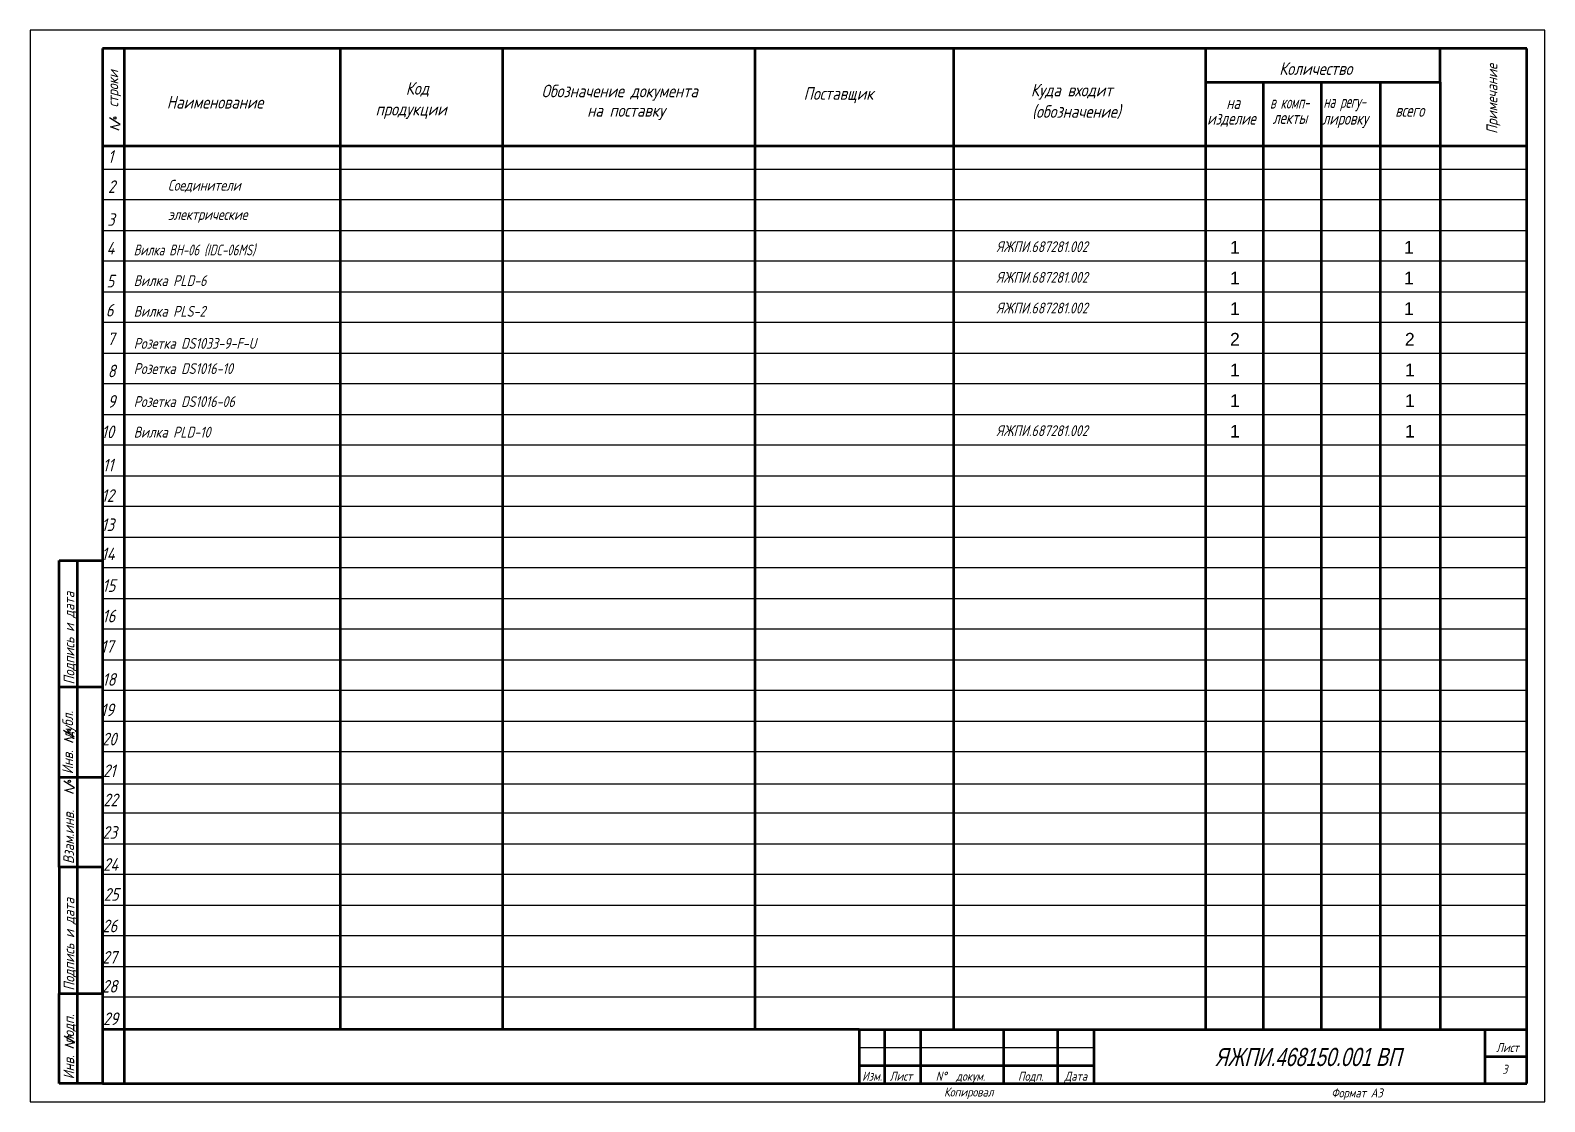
# Model space of a CAD drawing. Header units: millimetres. Extents: x 616 to 3040, y 265 to 2725.
# Drawn here: x 2373.7 to 2793.7, y 504.3 to 801.3 of the extents above; entities that cross this region are included whole.
import ezdxf
from ezdxf.enums import TextEntityAlignment as Align

# ---------------------------------------------------------------- set-up
doc = ezdxf.new("R2010")
doc.units = ezdxf.units.MM
for name, color, linetype in [('2', 3, 'Continuous'), ('3', 3, 'Continuous'), ('TONK', 7, 'Continuous')]:
    doc.layers.add(name, color=color, linetype=linetype)
doc.layers.add('КА тонкая', color=7, linetype='Continuous', lineweight=15)
doc.layers.add('ОСНОВ', color=6, linetype='Continuous', lineweight=53)
doc.styles.add('CLW', font='clw.shx', dxfattribs={"width": 0.75, "oblique": 15})
doc.styles.add('rom3.5', font='romans.shx', dxfattribs={"width": 0.8, "height": 3.5})
doc.styles.add('Аннотативный', font='arial.ttf')
doc.styles.add('гост', font='GOST_1.TTF', dxfattribs={"oblique": 15, "height": 3})

msp = doc.modelspace()

# ---------------------------------------------------------------- linework, layer by layer
at = {"color": 7, "linetype": 'ByBlock'}
for p, q in [((2793.73441, 801.33104), (2373.73441, 801.33104)), ((2373.73441, 801.33104), (2373.73441, 504.33104)), ((2793.73441, 504.33104), (2793.73441, 801.33104)), ((2373.73441, 504.33104), (2793.73441, 504.33104))]:
    msp.add_line(p, q, dxfattribs=at)
msp.add_line((2393.73441, 728.83104), (2788.73441, 728.83104))
at = {"layer": '2', "color": 7}
msp.add_line((2603.64709, 519.33418), (2668.64709, 519.33418), dxfattribs=at)
at = {"layer": '3', "color": 7, "linetype": 'ByBlock'}
for p, q in [((2393.73441, 796.33104), (2393.73441, 782.33104)), ((2393.73441, 796.33104), (2393.73441, 771.33104)), ((2393.73441, 796.33104), (2403.73441, 796.33104)), ((2704.73441, 796.33104), (2718.73441, 796.33104)), ((2721.23441, 796.33104), (2737.73441, 796.33104)), ((2788.73441, 796.33104), (2770.73441, 796.33104)), ((2398.63589, 775.24037), (2395.65805, 777.02538)), ((2395.95583, 774.58586), (2398.63589, 775.24037)), ((2398.39766, 773.63385), (2395.95583, 774.58586)), ((2393.73441, 771.33104), (2393.73441, 762.83104)), ((2393.73441, 762.83104), (2788.73441, 762.83104)), ((2788.73441, 762.83104), (2788.73441, 754.33104)), ((2788.73441, 754.33104), (2393.73441, 754.33104)), ((2393.73441, 754.33104), (2393.73441, 745.83104)), ((2393.73441, 745.83104), (2788.73441, 745.83104)), ((2788.73441, 737.33104), (2393.73441, 737.33104)), ((2788.73441, 720.33104), (2393.73441, 720.33104)), ((2393.73441, 711.83104), (2788.73441, 711.83104)), ((2788.73441, 703.33104), (2393.73441, 703.33104)), ((2393.73441, 694.83104), (2788.73441, 694.83104)), ((2788.73441, 686.33104), (2393.73441, 686.33104)), ((2393.73441, 677.83104), (2788.73441, 677.83104)), ((2788.73441, 669.33104), (2393.73441, 669.33104)), ((2393.73441, 660.83104), (2788.73441, 660.83104)), ((2381.73441, 654.33104), (2386.73441, 654.33104)), ((2393.73441, 619.33104), (2393.73441, 654.33104)), ((2393.73441, 619.33104), (2393.73441, 654.33104)), ((2788.73441, 652.33104), (2393.73441, 652.33104)), ((2393.73441, 643.83104), (2788.73441, 643.83104)), ((2788.73441, 635.33104), (2393.73441, 635.33104)), ((2393.73441, 626.83104), (2788.73441, 626.83104)), ((2788.73441, 618.33104), (2393.73441, 618.33104)), ((2393.73441, 609.83104), (2788.73441, 609.83104)), ((2385.90196, 605.46973), (2382.92412, 607.25474)), ((2383.2219, 604.81522), (2385.90196, 605.46973)), ((2385.66374, 603.86322), (2383.2219, 604.81522)), ((2788.73441, 601.33104), (2393.73441, 601.33104)), ((2385.99732, 591.37007), (2383.01948, 593.15509)), ((2394.03105, 592.47092), (2789.03105, 592.47092)), ((2383.31726, 590.71557), (2385.99732, 591.37007)), ((2385.75909, 589.76356), (2383.31726, 590.71557)), ((2788.73441, 584.33104), (2393.73441, 584.33104)), ((2393.73441, 575.83104), (2788.73441, 575.83104)), ((2393.73441, 534.33104), (2393.73441, 569.33104)), ((2788.73441, 567.33104), (2393.73441, 567.33104)), ((2788.73441, 509.33104), (2788.73441, 564.33104)), ((2393.73441, 558.83104), (2788.73441, 558.83104)), ((2788.73441, 550.33104), (2393.73441, 550.33104)), ((2393.73441, 541.83104), (2788.73441, 541.83104)), ((2788.73441, 539.33104), (2788.73441, 534.33104)), ((2788.73441, 533.33104), (2393.73441, 533.33104)), ((2788.73441, 529.33104), (2788.73441, 524.33104)), ((2788.73441, 529.33104), (2788.73441, 524.33104)), ((2386.09387, 520.75187), (2383.11602, 522.53688)), ((2383.41381, 520.09736), (2386.09387, 520.75187)), ((2385.85564, 519.14535), (2383.41381, 520.09736)), ((2788.73441, 519.33104), (2788.73441, 514.33104))]:
    msp.add_line(p, q, dxfattribs=at)
for centre in [(2397.20653, 777.02538), (2384.4726, 607.25474), (2384.56796, 593.15509), (2384.6645, 522.53688)]:
    msp.add_circle(centre, 0.29779, dxfattribs=at)
at = {"layer": 'ОСНОВ', "color": 7, "linetype": 'ByBlock'}
for p, q in [((2788.73441, 796.33104), (2393.73441, 796.33104)), ((2393.73441, 796.33104), (2393.73441, 509.33104)), ((2393.73441, 796.33104), (2393.73441, 571.33104)), ((2399.73441, 796.33104), (2399.73441, 509.33104)), ((2459.73443, 524.33418), (2459.73443, 796.65195)), ((2504.73441, 796.33104), (2504.73441, 524.33418)), ((2574.73441, 524.33418), (2574.73441, 796.33104)), ((2629.73441, 796.33104), (2629.73441, 524.33418)), ((2699.73441, 786.93245), (2699.73441, 796.33104)), ((2764.73441, 786.93245), (2764.73441, 796.33104)), ((2788.73441, 509.33104), (2788.73441, 796.33104)), ((2699.73441, 524.33418), (2699.73441, 786.93245)), ((2699.73441, 786.93245), (2764.73441, 786.93245)), ((2715.73441, 524.33418), (2715.73441, 786.93245)), ((2731.73441, 786.93245), (2731.73441, 524.33418)), ((2748.23441, 524.33418), (2748.23441, 786.93245)), ((2764.73441, 786.93245), (2764.73441, 524.33418)), ((2393.73441, 769.33103), (2788.73441, 769.33103)), ((2381.73441, 654.33104), (2393.73441, 654.33104)), ((2381.73441, 619.33104), (2381.73441, 654.33104)), ((2381.73441, 569.33104), (2381.73441, 619.33104)), ((2381.73441, 569.33104), (2381.73441, 534.33104)), ((2393.73441, 534.33104), (2393.73441, 569.33104)), ((2381.73441, 509.33104), (2381.73441, 534.33104)), ((2603.64709, 524.33418), (2393.73441, 524.33418)), ((2603.64709, 524.33418), (2603.64709, 509.33104)), ((2610.64709, 524.33104), (2610.64709, 509.33104)), ((2620.64709, 524.33418), (2620.64709, 509.33418)), ((2643.64709, 524.33418), (2643.64709, 509.33418)), ((2658.64709, 524.33418), (2658.64709, 509.33418)), ((2668.64709, 524.33418), (2668.64709, 509.33418)), ((2777.08841, 524.33418), (2777.08841, 509.33104)), ((2777.08841, 516.83418), (2788.64709, 516.83418)), ((2603.64709, 514.33418), (2668.64709, 514.33418)), ((2393.73441, 509.33104), (2788.73441, 509.33104))]:
    msp.add_line(p, q, dxfattribs=at)
at = {"layer": 'ОСНОВ', "color": 7, "linetype": 'Continuous'}
for p, q in [((2386.73441, 654.33104), (2386.73441, 509.33104)), ((2381.73441, 619.33104), (2393.73441, 619.33104)), ((2381.73441, 594.33104), (2393.73441, 594.33104)), ((2393.73441, 569.33104), (2381.73441, 569.33104)), ((2381.73441, 534.33104), (2393.73441, 534.33104)), ((2668.64709, 524.33418), (2788.64709, 524.33418)), ((2393.73441, 509.33104), (2381.73441, 509.33104))]:
    msp.add_line(p, q, dxfattribs=at)
at = {"layer": 'ОСНОВ', "color": 7}
msp.add_line((2603.64709, 524.33418), (2668.64709, 524.33418), dxfattribs=at)

# ---------------------------------------------------------------- texts
at = {"char_height": 3.5, "attachment_point": 5, "style": 'Аннотативный'}
for s, insert, width in [('1', (2707.82141, 741.19202), 16), ('1', (2756.07141, 741.19202), 15.5), ('1', (2707.82141, 732.69202), 16), ('1', (2756.07141, 732.69202), 15.5), ('1', (2707.82141, 724.19202), 16), ('1', (2756.07141, 724.19202), 15.5), ('2', (2707.82141, 715.69202), 16), ('2', (2756.32141, 715.69202), 16), ('1', (2707.82141, 707.19202), 16), ('1', (2756.32141, 707.19202), 16), ('1', (2707.82141, 698.69202), 16), ('1', (2756.32141, 698.69202), 16), ('1', (2707.82141, 690.19202), 16), ('1', (2756.32141, 690.19202), 16)]:
    msp.add_mtext(s, dxfattribs=dict(at, insert=insert, width=width))
at = {"layer": '3', "color": 7, "linetype": 'ByBlock', "style": 'rom3.5', "oblique": 15, "width": 0.8}
for s, p in [('строки', (2398.13122, 779.97999)), ('Примечание', (2780.60829, 772.64046)), ('Подпись и дата', (2385.97998, 619.98737)), ('Инв.  дубл.', (2385.60704, 595.12888)), ('Взам.инв.', (2385.86388, 570.22951)), ('Подпись и дата', (2385.97941, 535.11143)), ('Инв.  подп.', (2385.91454, 510.53813))]:
    msp.add_text(s, height=3, rotation=90, dxfattribs=at).set_placement(p)
at = {"layer": '3', "color": 7, "linetype": 'ByBlock', "style": 'rom3.5', "oblique": 15}
for s, height, width, p in [('Количество', 3.5, 0.8, (2720.10731, 788.94766)), ('Код', 3.5, 0.8, (2477.86683, 783.47252)), ('Обозначение документа ', 3.5, 0.8, (2515.51878, 782.75074)), ('Поставщик', 3.5, 0.8, (2588.19973, 782.06192)), ('Куда входит', 3.5, 0.8, (2651.23173, 783.01019)), ('Наименование', 3.5, 0.8, (2411.58841, 779.63285)), ('на', 3.5, 0.7, (2705.43469, 779.51117)), ('в комп-', 3.5, 0.6, (2717.53448, 779.61955)), ('на регу-', 3.5, 0.6, (2732.35763, 779.83632)), ('продукции', 3.5, 0.8, (2469.49648, 777.71371)), ('на поставку', 3.5, 0.8, (2528.18336, 777.37336)), ('(обозначение)', 3.5, 0.8, (2651.57013, 777.07645)), ('изделие', 3.5, 0.7, (2700.11888, 775.15781)), ('лекты', 3.5, 0.7, (2718.29388, 775.37458)), ('лировку', 3.5, 0.7, (2732.03439, 775.15781)), ('всего', 3.5, 0.7, (2752.27537, 777.34972)), ('1', 3.5, 0.8, (2395.27047, 764.58166)), ('2', 3.5, 0.8, (2395.27047, 756.24607)), ('3', 3.5, 0.8, (2395.07181, 747.11662)), ('4', 3.5, 0.8, (2394.87316, 739.17797)), ('5', 3.5, 0.8, (2394.87316, 730.04852)), ('6', 3.5, 0.8, (2394.6745, 721.99584)), ('7', 3.5, 0.8, (2395.07181, 714.05718)), ('8', 3.5, 0.8, (2395.1969, 705.14836)), ('9', 3.5, 0.8, (2395.1969, 696.71036)), ('10', 3.5, 0.8, (2393.49292, 688.27236)), ('11', 3.5, 0.8, (2393.83094, 679.04675)), ('12', 3.5, 0.8, (2393.49292, 670.60875)), ('13', 3.5, 0.8, (2393.47902, 662.52233)), ('14', 3.5, 0.8, (2393.47902, 654.43592)), ('15', 3.5, 0.8, (2393.71863, 645.64633)), ('16', 3.5, 0.8, (2393.71863, 637.20833)), ('17', 3.5, 0.8, (2393.29611, 628.77033)), ('18', 3.5, 0.8, (2393.71863, 619.62916)), ('19', 3.5, 0.8, (2393.29611, 611.19116)), ('20', 3.5, 0.8, (2393.64803, 603.10475)), ('21', 3.5, 0.8, (2393.88764, 594.31516)), ('22', 3.5, 0.8, (2393.98604, 586.22874)), ('23', 3.5, 0.8, (2393.73253, 577.21603)), ('24', 3.5, 0.8, (2393.94755, 568.34976)), ('25', 3.5, 0.8, (2394.13637, 560.04943)), ('26', 3.5, 0.8, (2393.71385, 551.28737)), ('27', 3.5, 0.8, (2393.71385, 542.60975)), ('28', 3.5, 0.8, (2393.64917, 534.5825)), ('29', 3.5, 0.8, (2393.93713, 525.57553)), ('3', 2.5, 0.8, (2781.94073, 512.06819)), ('Копировал', 2.5, 0.8, (2627.13961, 505.75991)), ('Формат А3 ', 2.5, 0.8, (2734.53122, 505.5187))]:
    msp.add_text(s, height=height, dxfattribs=dict(at, width=width)).set_placement(p)
at = {"layer": '3', "color": 7, "linetype": 'ByBlock', "style": 'rom3.5', "oblique": 15, "width": 0.8}
for s, p in [('Лист', (2783.40515, 518.09625)), ('Изм.', (2607.18731, 510.1468)), ('Лист', (2615.18731, 510.1468)), ('N%%d  докум.', (2631.68731, 510.1468)), ('Подп.', (2651.18731, 510.1468)), ('Дата', (2663.68731, 510.1468))]:
    msp.add_text(s, height=2.5, dxfattribs=at).set_placement(p, align=Align.CENTER)
at = {"layer": 'TONK', "style": 'CLW', "oblique": 15, "width": 0.75}
msp.add_text('ЯЖПИ.468150.001 ВП ', height=5, dxfattribs=at).set_placement((2702.16534, 514.23096))
at = {"layer": 'КА тонкая', "linetype": 'ByBlock', "lineweight": 0, "ltscale": 20, "style": 'гост', "oblique": 15}
for s, p in [('Соединители', (2411.8998, 756.87501)), ('электрические', (2411.94929, 748.77225)), ('Вилка PLD-6', (2402.42181, 730.44335)), ('Вилка PLS-2', (2402.42181, 721.94335)), ('Розетка DS1033-9-F-U', (2402.42181, 713.03293)), ('Розетка DS1016-10', (2402.42181, 706.05744)), ('Розетка DS1016-06', (2402.42181, 696.91001)), ('Вилка PLD-10 ', (2402.42181, 688.43061))]:
    msp.add_text(s, height=3, dxfattribs=at).set_placement(p)
at = {"layer": 'КА тонкая', "linetype": 'ByBlock', "lineweight": 0, "ltscale": 20, "style": 'гост', "oblique": 15, "width": 0.9}
msp.add_text('Вилка BH-06 (IDC-06MS)', height=3, dxfattribs=at).set_placement((2402.42181, 738.94335))
at = {"layer": 'КА тонкая', "linetype": 'ByBlock', "ltscale": 20, "style": 'гост', "oblique": 15}
for p in [(2641.69856, 739.83866), (2641.69856, 731.33866), (2641.69856, 722.83866), (2641.69856, 688.83866)]:
    msp.add_text('ЯЖПИ.687281.002', height=3, dxfattribs=at).set_placement(p)

doc.saveas('drawing.dxf')
